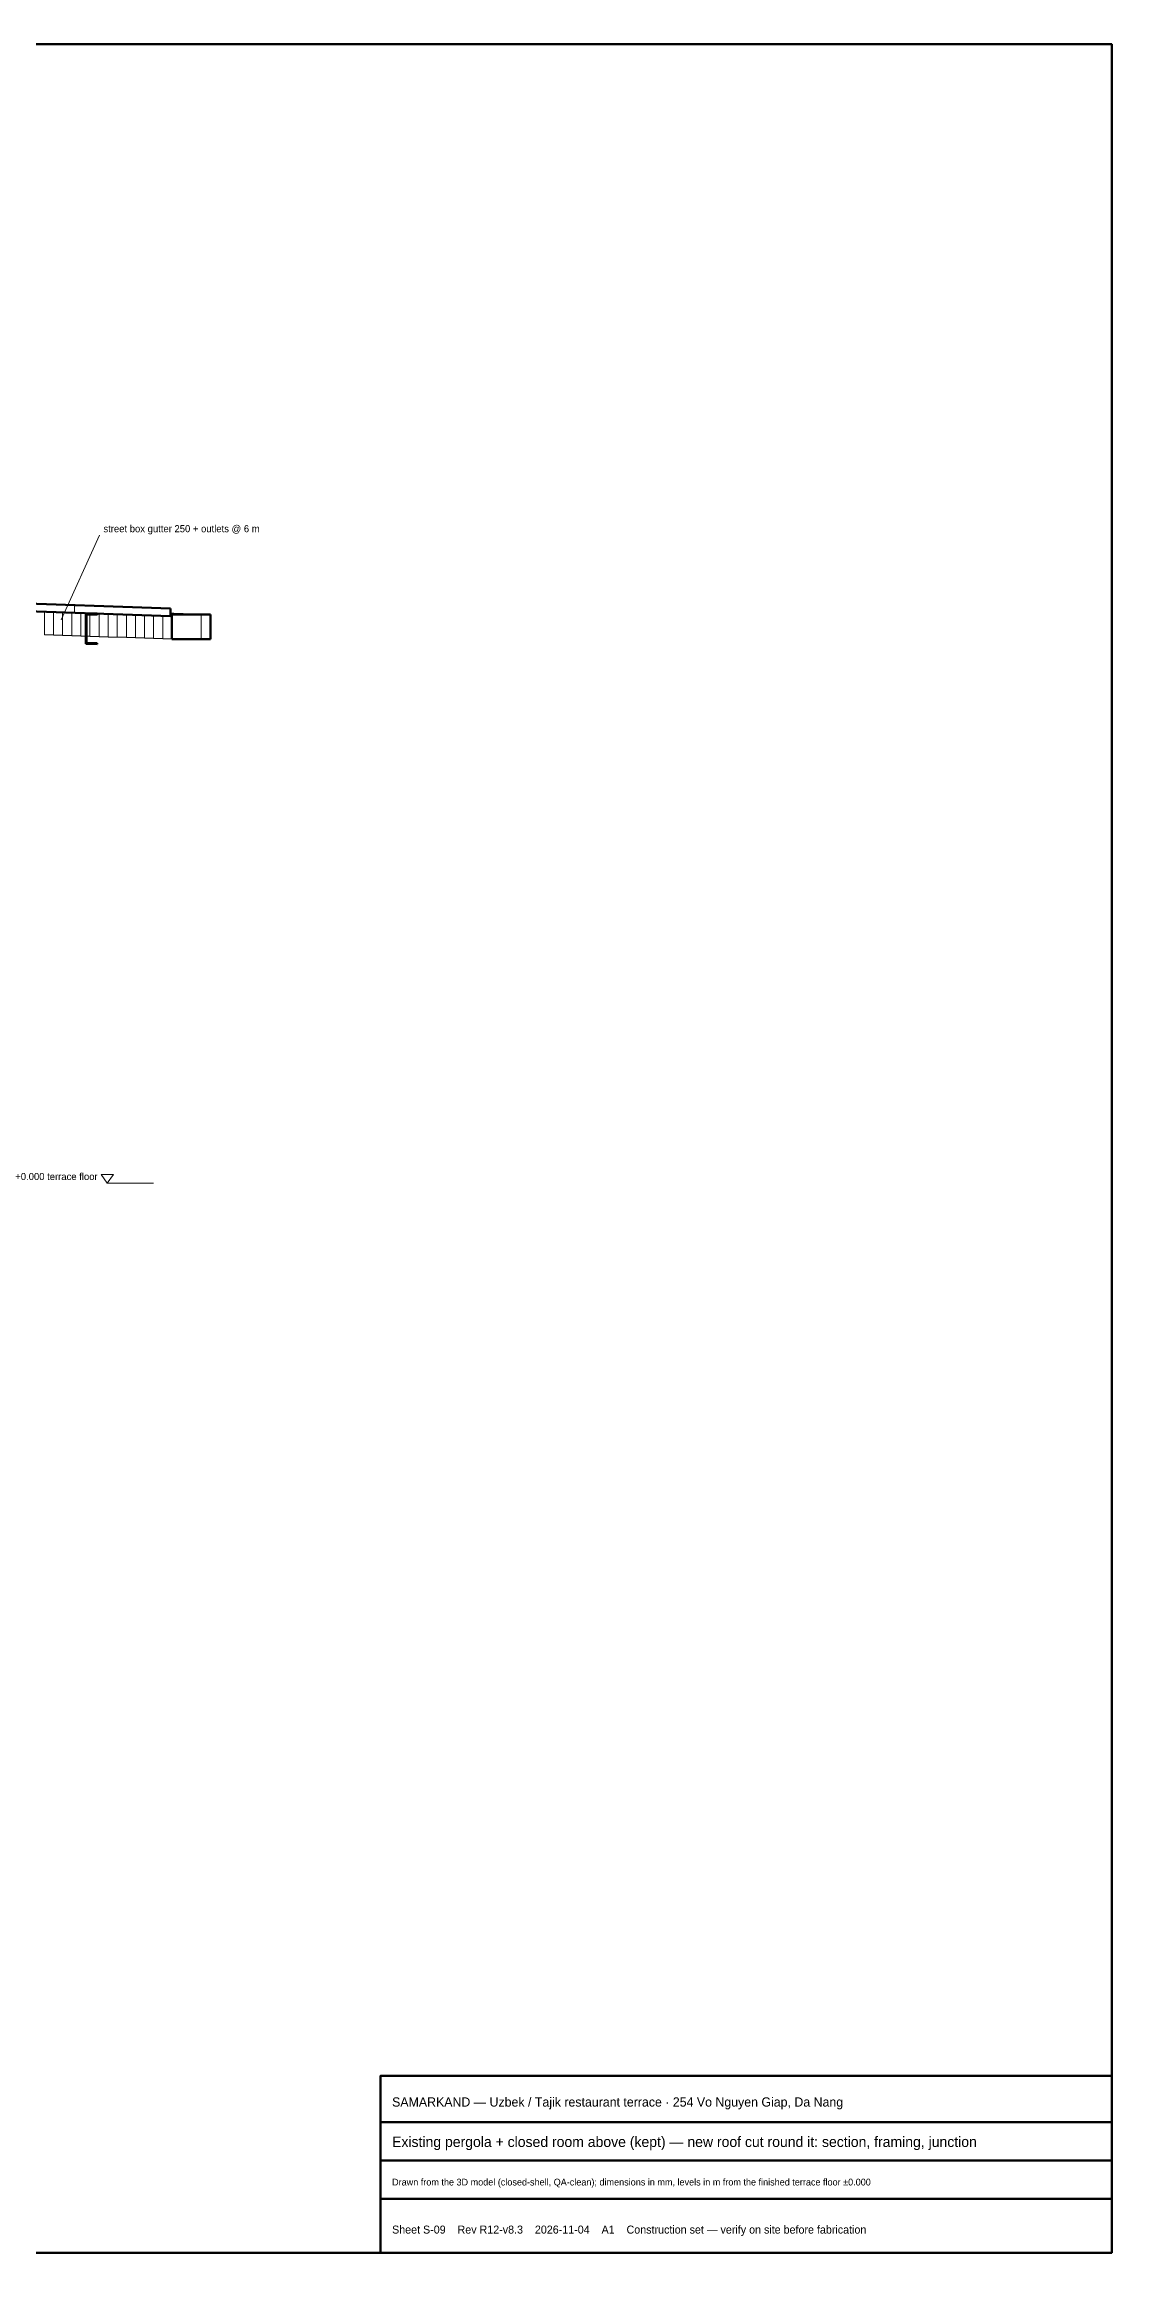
# Model space of a CAD drawing. Header units: metres. Extents: x 10 to 831, y 10 to 584.
# Drawn here: x 554 to 831, y 10 to 584 of the extents above; entities that cross this region are included whole.
import ezdxf
from ezdxf.enums import TextEntityAlignment as Align

# ---------------------------------------------------------------- set-up
doc = ezdxf.new("R2010")
doc.units = ezdxf.units.M
for name, color, linetype, lineweight in [('CUT', 7, 'Continuous', 50), ('DIM', 1, 'Continuous', 13), ('FRAME', 7, 'Continuous', 50), ('TXT', 7, 'Continuous', 18), ('VIS', 8, 'Continuous', 13)]:
    doc.layers.add(name, color=color, linetype=linetype, lineweight=lineweight)

msp = doc.modelspace()

# ---------------------------------------------------------------- linework, layer by layer
at = {"layer": 'CUT'}
for p, q in [((586.3872, 437.3664), (541.728, 438.9296)), ((541.728, 436.9296), (586.3872, 435.3664)), ((586.3872, 435.3664), (586.3872, 437.3664)), ((567.4, 436.0312), (564.4, 436.136)), ((564.4, 436.136), (564.4, 435.816)), ((564.64, 435.8076), (564.4, 435.816)), ((564.4, 435.816), (564.4, 428.456)), ((564.4, 435.816), (567.4, 435.7108)), ((564.64, 428.4476), (564.64, 435.8076)), ((567.4, 435.7108), (567.4, 436.0312)), ((596.7824, 435.7528), (586.7824, 435.7528)), ((586.7824, 435.7528), (586.7824, 429.3528)), ((596.7824, 429.3528), (596.7824, 435.7528)), ((567.4, 428.3508), (564.4, 428.456)), ((564.4, 428.456), (564.4, 428.136)), ((564.4, 428.456), (564.64, 428.4476)), ((564.4, 428.136), (567.4, 428.0312)), ((567.4, 428.0312), (567.4, 428.3508)), ((586.7824, 429.3528), (596.7824, 429.3528))]:
    msp.add_line(p, q, dxfattribs=at)
at = {"layer": 'DIM'}
msp.add_line((582, 288), (570, 288), dxfattribs=at)
msp.add_lwpolyline([(568.4, 290.2), (571.6, 290.2), (570, 288), (568.4, 290.2)], dxfattribs=at)
at = {"layer": 'FRAME'}
for p, q in [((641, 44), (831, 44)), ((641, 34), (831, 34)), ((641, 24), (831, 24))]:
    msp.add_line(p, q, dxfattribs=at)
for points in [[(10, 10), (831, 10), (831, 584), (10, 584), (10, 10)], [(641, 10), (831, 10), (831, 56), (641, 56), (641, 10)]]:
    msp.add_lwpolyline(points, close=True, dxfattribs=at)
at = {"layer": 'TXT'}
msp.add_line((558, 434.36), (568, 456.36), dxfattribs=at)
at = {"layer": 'VIS'}
for p, q in [((586.3872, 437.3664), (541.728, 438.9296)), ((586.3872, 435.3664), (541.728, 436.9296)), ((543.848, 438.8552), (558.0976, 438.3564)), ((556.3332, 438.4184), (546.72, 438.7548)), ((554.026, 436.4992), (554.6668, 436.4768)), ((554.7356, 436.4744), (554.2552, 436.4912)), ((555.3076, 436.4544), (555.692, 436.4408)), ((556.3364, 436.4184), (555.856, 436.4352)), ((556.5896, 436.4092), (556.974, 436.396)), ((557.6148, 438.3736), (556.7176, 438.4048)), ((558.258, 436.3508), (557.4572, 436.3788)), ((557.8712, 436.3644), (558.2556, 436.3512)), ((558.64, 438.3376), (557.9992, 438.36)), ((558.578, 438.3396), (561.46, 438.2388)), ((559.922, 438.2928), (559.0248, 438.324)), ((559.5388, 436.306), (559.0584, 436.3228)), ((559.1528, 436.3196), (559.5372, 436.306)), ((560.1784, 436.2836), (560.8192, 436.2612)), ((561.46, 438.2388), (560.3064, 438.2792)), ((561.46, 436.2388), (560.6596, 436.2668)), ((561.46, 436.2388), (561.46, 438.2388)), ((561.46, 438.2388), (561.7268, 438.2296)), ((561.774, 438.228), (562.0092, 438.2196)), ((562.0564, 438.218), (562.292, 438.2096)), ((562.3392, 438.208), (562.4488, 438.2044)), ((562.496, 438.2028), (562.8884, 438.1888)), ((562.9356, 438.1872), (563.1708, 438.1792)), ((563.218, 438.1772), (563.4536, 438.1692)), ((563.5008, 438.1676), (563.736, 438.1592)), ((563.7832, 438.1576), (564.0188, 438.1492)), ((564.0656, 438.1476), (564.3324, 438.1384)), ((564.3796, 438.1368), (564.6152, 438.1284)), ((564.662, 438.1268), (564.8976, 438.1184)), ((564.9448, 438.1168), (565.18, 438.1088)), ((565.2272, 438.1072), (565.4628, 438.0988)), ((565.51, 438.0972), (566.0592, 438.078)), ((566.1064, 438.0764), (566.342, 438.068)), ((566.3888, 438.0664), (566.6244, 438.058)), ((566.6716, 438.0564), (566.9068, 438.0484)), ((566.954, 438.0468), (567.6288, 438.0228)), ((567.676, 438.0212), (567.786, 438.0176)), ((567.8332, 438.016), (568.0684, 438.0076)), ((568.1156, 438.006), (569.0732, 437.9724)), ((569.1204, 437.9708), (569.3556, 437.9624)), ((569.4028, 437.9608), (570.2348, 437.9316)), ((570.2816, 437.93), (570.5172, 437.922)), ((570.5644, 437.9204), (570.7996, 437.912)), ((570.8468, 437.9104), (571.0824, 437.902)), ((571.1296, 437.9004), (571.6788, 437.8812)), ((571.726, 437.8796), (571.9612, 437.8712)), ((572.0084, 437.8696), (572.244, 437.8616)), ((572.2912, 437.86), (572.5264, 437.8516)), ((572.5736, 437.85), (573.1228, 437.8308)), ((573.17, 437.8292), (573.4056, 437.8208)), ((573.4524, 437.8192), (573.688, 437.8108)), ((573.7352, 437.8092), (574.8496, 437.7704)), ((574.8968, 437.7688), (575.1324, 437.7604)), ((575.1792, 437.7588), (576.4192, 437.7152)), ((576.4664, 437.7136), (577.8636, 437.6648)), ((577.9104, 437.6632), (578.146, 437.6548)), ((578.1932, 437.6532), (579.0252, 437.624)), ((579.072, 437.6224), (579.3076, 437.6144)), ((579.3548, 437.6124), (580.4692, 437.5736)), ((580.5164, 437.572), (580.7516, 437.5636)), ((580.7988, 437.562), (586.3872, 437.3664)), ((586.3872, 437.3664), (586.3872, 435.3664)), ((553.6632, 436.238), (553.6632, 430.5116)), ((553.6632, 430.5116), (553.6632, 430.5116)), ((555.9216, 430.5116), (553.6632, 430.5116)), ((556.0288, 436.1552), (556.0288, 430.4288)), ((558.3948, 436.0724), (558.3948, 430.346)), ((560.7604, 435.9896), (560.7604, 430.2632)), ((561.5856, 436.2344), (561.5384, 436.236)), ((561.7424, 436.2292), (561.664, 436.2316)), ((561.868, 436.2248), (561.8212, 436.2264)), ((562.0252, 436.2192), (561.978, 436.2208)), ((562.1508, 436.2148), (562.1036, 436.2164)), ((562.3392, 436.208), (562.2604, 436.2108)), ((562.4644, 436.2036), (562.4176, 436.2052)), ((562.6216, 436.1984), (562.5432, 436.2008)), ((562.7472, 436.194), (562.7, 436.1956)), ((562.904, 436.1884), (562.8256, 436.1912)), ((563.0296, 436.184), (562.9828, 436.1856)), ((563.126, 435.9068), (563.126, 430.1804)), ((563.1868, 436.1784), (563.1396, 436.18)), ((563.3124, 436.174), (563.2652, 436.1756)), ((563.4692, 436.1684), (563.422, 436.1704)), ((563.626, 436.1632), (563.5476, 436.166)), ((563.7516, 436.1588), (563.7048, 436.1604)), ((563.9088, 436.1532), (563.8616, 436.1548)), ((564.0344, 436.1488), (563.9872, 436.1504)), ((564.1912, 436.1432), (564.144, 436.1448)), ((564.3484, 436.138), (564.2696, 436.1404)), ((564.7332, 436.1244), (564.4, 436.136)), ((564.4, 435.816), (564.4, 436.136)), ((564.4, 436.136), (564.4, 436.136)), ((567.4, 436.0312), (564.4, 436.136)), ((564.4, 435.816), (564.4, 436.136)), ((564.4, 435.816), (564.4, 435.816)), ((564.4, 435.816), (567.4, 435.7108)), ((564.64, 435.8076), (564.4, 435.816)), ((564.4, 428.456), (564.4, 435.816)), ((564.4, 435.816), (564.4, 435.816)), ((564.64, 435.8076), (564.4, 435.816)), ((564.4, 428.456), (564.4, 435.816)), ((567.4, 435.7108), (564.4, 435.816)), ((564.64, 435.8076), (564.64, 435.8076)), ((564.64, 428.4476), (564.64, 435.8076)), ((564.64, 428.4476), (564.64, 435.8076)), ((565.7332, 436.0892), (565.2332, 436.1068)), ((565.4916, 435.4872), (565.4916, 430.0976)), ((566.0748, 436.0772), (566.028, 436.0792)), ((566.232, 436.072), (566.1848, 436.0736)), ((566.3888, 436.0664), (566.3104, 436.0692)), ((566.5144, 436.062), (566.4672, 436.0636)), ((566.6716, 436.0564), (566.5928, 436.0592)), ((566.7972, 436.052), (566.75, 436.0536)), ((566.954, 436.0468), (566.9068, 436.0484)), ((567.0796, 436.0424), (567.0324, 436.044)), ((567.2364, 436.0368), (567.1896, 436.0384)), ((567.3936, 436.0312), (567.3152, 436.034)), ((567.4, 436.0312), (567.4, 436.0312)), ((567.4, 435.7108), (567.4, 436.0312)), ((567.4, 435.7108), (567.4, 435.8712)), ((567.4, 435.7108), (567.4, 435.7108)), ((567.5192, 436.0268), (567.472, 436.0284)), ((567.676, 436.0212), (567.6288, 436.0228)), ((567.8332, 436.016), (567.7544, 436.0184)), ((567.8572, 435.7412), (567.8572, 430.0148)), ((567.9584, 436.0116), (567.9116, 436.0132)), ((568.1156, 436.006), (568.0684, 436.0076)), ((568.2724, 436.0004), (568.194, 436.0032)), ((568.398, 435.996), (568.3512, 435.9976)), ((568.5552, 435.9904), (568.4768, 435.9932)), ((568.6808, 435.986), (568.6336, 435.988)), ((568.8376, 435.9808), (568.7904, 435.9824)), ((568.9632, 435.9764), (568.916, 435.978)), ((569.1204, 435.9708), (569.0732, 435.9724)), ((569.2772, 435.9652), (569.1988, 435.968)), ((569.4028, 435.9608), (569.3556, 435.9624)), ((569.5596, 435.9556), (569.5128, 435.9572)), ((569.7168, 435.95), (569.638, 435.9528)), ((569.8424, 435.9456), (569.7952, 435.9472)), ((569.9992, 435.94), (569.952, 435.9416)), ((570.156, 435.9344), (570.0776, 435.9372)), ((570.2228, 435.6584), (570.2228, 429.932)), ((570.2816, 435.93), (570.2348, 435.9316)), ((570.4388, 435.9248), (570.3604, 435.9272)), ((570.5644, 435.9204), (570.5172, 435.922)), ((570.7212, 435.9148), (570.674, 435.9164)), ((570.8468, 435.9104), (570.7996, 435.912)), ((571.004, 435.9048), (570.9568, 435.9064)), ((571.1608, 435.8992), (571.0824, 435.902)), ((571.3176, 435.894), (571.2392, 435.8968)), ((571.4432, 435.8896), (571.3964, 435.8912)), ((571.6004, 435.884), (571.522, 435.8868)), ((571.726, 435.8796), (571.6788, 435.8812)), ((571.8828, 435.874), (571.836, 435.8756)), ((572.04, 435.8688), (571.9612, 435.8712)), ((572.1656, 435.8644), (572.1184, 435.866)), ((572.3224, 435.8588), (572.244, 435.8616)), ((572.448, 435.8544), (572.4008, 435.856)), ((572.6048, 435.8488), (572.558, 435.8504)), ((572.5888, 435.5756), (572.5888, 429.8496)), ((572.7304, 435.8444), (572.6836, 435.846)), ((572.8876, 435.8388), (572.8404, 435.8404)), ((573.0132, 435.8344), (572.966, 435.836)), ((573.2016, 435.828), (573.1228, 435.8308)), ((573.3272, 435.8236), (573.28, 435.8252)), ((573.484, 435.818), (573.4056, 435.8208)), ((573.6096, 435.8136), (573.5624, 435.8152)), ((573.7664, 435.808), (573.688, 435.8108)), ((573.9236, 435.8028), (573.8452, 435.8056)), ((574.0492, 435.7984), (574.002, 435.8)), ((574.206, 435.7928), (574.1276, 435.7956)), ((574.3316, 435.7884), (574.2844, 435.79)), ((574.4888, 435.7828), (574.41, 435.7856)), ((574.6144, 435.7784), (574.5672, 435.78)), ((574.8024, 435.772), (574.6928, 435.7756)), ((574.928, 435.7676), (574.8496, 435.7704)), ((574.9544, 435.4928), (574.9544, 429.7668)), ((575.0852, 435.762), (575.0068, 435.7648)), ((575.2108, 435.7576), (575.1636, 435.7592)), ((575.3676, 435.752), (575.2892, 435.7548)), ((575.4932, 435.7476), (575.446, 435.7492)), ((575.65, 435.7424), (575.5716, 435.7448)), ((575.7756, 435.738), (575.7288, 435.7396)), ((575.9328, 435.7324), (575.8544, 435.7352)), ((576.0896, 435.7268), (576.0112, 435.7296)), ((576.2152, 435.7224), (576.1368, 435.7252)), ((576.3724, 435.7168), (576.2936, 435.7196)), ((576.498, 435.7124), (576.4192, 435.7152)), ((576.6548, 435.7072), (576.6076, 435.7088)), ((576.8116, 435.7016), (576.7332, 435.7044)), ((576.9688, 435.696), (576.8904, 435.6988)), ((577.0944, 435.6916), (577.016, 435.6944)), ((577.2512, 435.6864), (577.1728, 435.6888)), ((577.3768, 435.682), (577.2984, 435.6844)), ((577.32, 435.41), (577.32, 429.684)), ((577.534, 435.6764), (577.4552, 435.6792)), ((577.6596, 435.672), (577.5808, 435.6748)), ((577.8164, 435.6664), (577.738, 435.6692)), ((577.9732, 435.6608), (577.8636, 435.6648)), ((578.0988, 435.6564), (578.0204, 435.6592)), ((578.256, 435.6512), (578.146, 435.6548)), ((578.4128, 435.6456), (578.3032, 435.6492)), ((578.5384, 435.6412), (578.46, 435.644)), ((578.6956, 435.6356), (578.6168, 435.6384)), ((578.8524, 435.63), (578.7424, 435.634)), ((578.978, 435.6256), (578.8996, 435.6284)), ((579.1348, 435.6204), (579.0252, 435.624)), ((579.2604, 435.616), (579.182, 435.6188)), ((579.4176, 435.6104), (579.3076, 435.6144)), ((579.5432, 435.606), (579.4644, 435.6088)), ((579.7, 435.6004), (579.6216, 435.6032)), ((579.6856, 435.3272), (579.6856, 429.6012)), ((579.8572, 435.5952), (579.7472, 435.5988)), ((579.9828, 435.5908), (579.904, 435.5932)), ((580.1396, 435.5852), (580.0296, 435.5888)), ((580.2964, 435.5796), (580.1868, 435.5836)), ((580.422, 435.5752), (580.3436, 435.578)), ((580.5792, 435.5696), (580.4692, 435.5736)), ((580.736, 435.5644), (580.6264, 435.568)), ((580.8616, 435.56), (580.7832, 435.5624)), ((581.0188, 435.5544), (580.9088, 435.558)), ((581.1444, 435.55), (581.0656, 435.5528)), ((581.3012, 435.5444), (581.1912, 435.5484)), ((581.4268, 435.54), (581.3484, 435.5428)), ((581.5836, 435.5344), (581.474, 435.5384)), ((581.8664, 435.5248), (581.6308, 435.5328)), ((582.0232, 435.5192), (581.9132, 435.5232)), ((582.0512, 435.2444), (582.0512, 429.5184)), ((582.18, 435.5136), (582.0704, 435.5176)), ((582.3056, 435.5092), (582.2272, 435.512)), ((582.4628, 435.504), (582.3528, 435.5076)), ((582.7452, 435.494), (582.51, 435.502)), ((583.028, 435.484), (582.7924, 435.4924)), ((583.3104, 435.474), (583.0748, 435.4824)), ((583.9068, 435.4532), (583.3576, 435.4724)), ((584.1896, 435.4432), (583.954, 435.4516)), ((585.194, 435.4084), (584.2364, 435.4416)), ((584.4168, 435.1956), (584.4168, 429.4356)), ((586.3872, 435.3664), (585.2412, 435.4064)), ((586.4596, 436.0012), (589.6856, 436.0012)), ((594.4168, 435.8356), (586.5136, 435.8356)), ((586.5672, 435.9184), (592.0512, 435.9184)), ((586.6748, 436.0836), (587.32, 436.0836)), ((586.6748, 435.8356), (594.4168, 435.8356)), ((596.7824, 435.7528), (586.7824, 435.7528)), ((586.7824, 429.3528), (586.7824, 435.7528)), ((586.7824, 435.7528), (586.7824, 435.7528)), ((596.7824, 435.7528), (586.7824, 435.7528)), ((586.7824, 429.3528), (586.7824, 435.7528)), ((587.32, 436.0836), (587.1588, 436.0836)), ((587.32, 436.0836), (587.32, 436.0836)), ((589.6856, 436.0012), (589.5244, 436.0012)), ((589.6856, 436.0012), (589.6856, 436.0012)), ((592.0512, 435.9184), (591.89, 435.9184)), ((592.0512, 435.9184), (592.0512, 435.9184)), ((594.4168, 435.8356), (594.4168, 435.8356)), ((594.4168, 429.4356), (594.4168, 435.8356)), ((596.7824, 435.7528), (596.7824, 435.7528)), ((596.7824, 429.3528), (596.7824, 435.7528)), ((596.7824, 429.3528), (596.7824, 435.7528)), ((556.0288, 430.4288), (556.0288, 430.4288)), ((558.2872, 430.4288), (556.0288, 430.4288)), ((558.3948, 430.346), (558.3948, 430.346)), ((560.6528, 430.346), (558.3948, 430.346)), ((560.7604, 430.2632), (560.7604, 430.2632)), ((563.0184, 430.2632), (560.7604, 430.2632)), ((563.126, 430.1804), (563.126, 430.1804)), ((564.0936, 430.1804), (563.126, 430.1804)), ((564.4, 428.456), (564.4, 428.456)), ((564.4, 428.456), (564.64, 428.4476)), ((567.4, 428.3508), (564.4, 428.456)), ((564.4, 428.136), (564.4, 428.456)), ((564.4, 428.456), (564.4, 428.456)), ((567.4, 428.3508), (564.4, 428.456)), ((564.4, 428.136), (564.4, 428.456)), ((564.64, 428.4476), (564.4, 428.456)), ((564.4, 428.136), (564.4, 428.136)), ((564.4, 428.136), (567.4, 428.0312)), ((567.4, 428.0312), (564.4, 428.136)), ((565.384, 430.1804), (564.5776, 430.1804)), ((564.64, 428.4476), (564.64, 428.4476)), ((565.4916, 430.0976), (565.4916, 430.0976)), ((567.7496, 430.0976), (565.4916, 430.0976)), ((567.4, 428.3508), (567.4, 428.3508)), ((567.4, 428.0312), (567.4, 428.3508)), ((567.4, 428.0312), (567.4, 428.3508)), ((567.4, 428.0312), (567.4, 428.0312)), ((567.8572, 430.0148), (567.8572, 430.0148)), ((570.1152, 430.0148), (567.8572, 430.0148)), ((570.2228, 429.932), (570.2228, 429.932)), ((572.4808, 429.932), (570.2228, 429.932)), ((572.5888, 429.8496), (572.5888, 429.8496)), ((574.8468, 429.8496), (572.5888, 429.8496)), ((574.9544, 429.7668), (574.9544, 429.7668)), ((577.2124, 429.7668), (574.9544, 429.7668)), ((577.32, 429.684), (577.32, 429.684)), ((579.578, 429.684), (577.32, 429.684)), ((579.6856, 429.6012), (579.6856, 429.6012)), ((581.9436, 429.6012), (579.6856, 429.6012)), ((582.0512, 429.5184), (582.0512, 429.5184)), ((584.3092, 429.5184), (582.0512, 429.5184)), ((584.4168, 429.4356), (584.4168, 429.4356)), ((594.4168, 429.4356), (584.4168, 429.4356)), ((586.7824, 429.3528), (586.7824, 429.3528)), ((586.7824, 429.3528), (596.7824, 429.3528)), ((596.7824, 429.3528), (586.7824, 429.3528)), ((596.7824, 429.3528), (596.7824, 429.3528))]:
    msp.add_line(p, q, dxfattribs=at)

# ---------------------------------------------------------------- texts
at = {"layer": 'DIM'}
msp.add_text('+0.000 terrace floor', height=1.84, dxfattribs=at).set_placement((567.5, 288.8), align=Align.RIGHT)
at = {"layer": 'TXT'}
for s, height, p in [('street box gutter 250 + outlets @ 6 m', 1.84, (569, 457.16)), ('SAMARKAND — Uzbek / Tajik restaurant terrace · 254 Vo Nguyen Giap, Da Nang', 2.4, (644, 48)), ('Existing pergola + closed room above (kept) — new roof cut round it: section, framing, junction', 2.72, (644, 37.5)), ('Drawn from the 3D model (closed-shell, QA-clean); dimensions in mm, levels in m from the finished terrace floor ±0.000', 1.76, (644, 27.5)), ('Sheet S-09    Rev R12-v8.3    2026-11-04    A1    Construction set — verify on site before fabrication', 2.08, (644, 15))]:
    msp.add_text(s, height=height, dxfattribs=at).set_placement(p)

doc.saveas('drawing.dxf')
